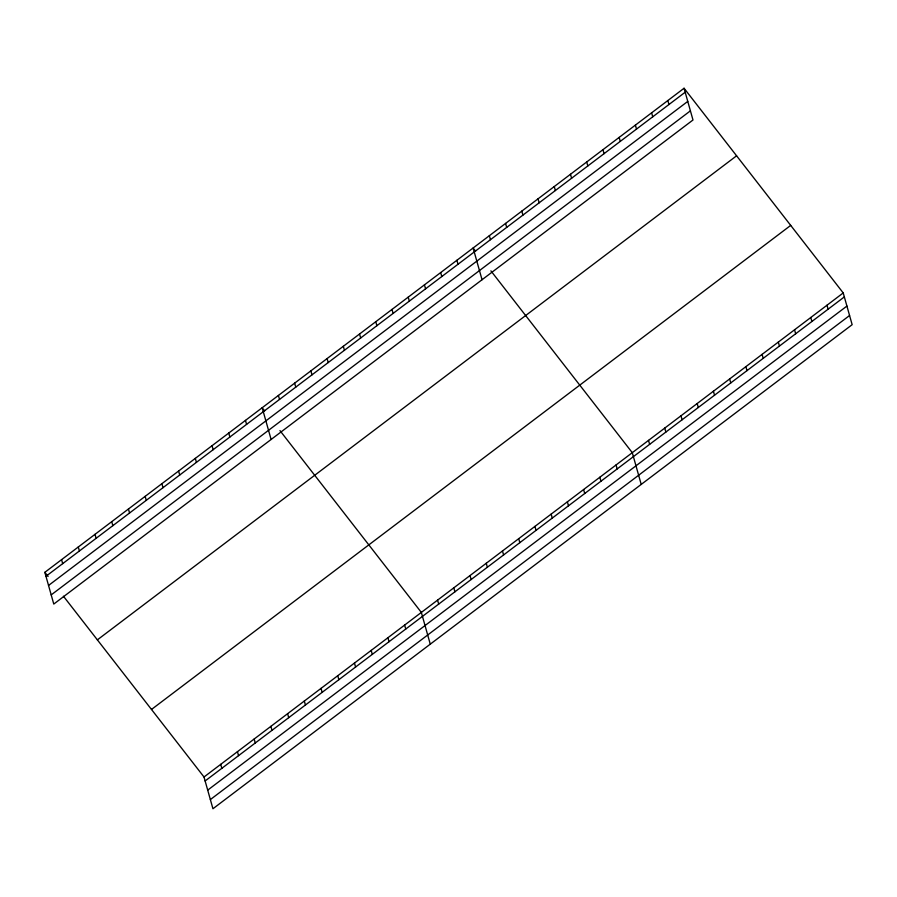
<?xml version="1.0" encoding="UTF-8"?>
<svg xmlns="http://www.w3.org/2000/svg" width="897" height="897" viewBox="0 0 897 897"><rect width="100%" height="100%" fill="white"/><g stroke="black" fill="none" stroke-linecap="round" stroke-linejoin="round"><path stroke-width="1.35" d="M684.063 88.254L692.989 119.996L53.775 604.062L44.85 572.32L684.063 88.254L843.225 292.938L852.15 324.68L212.937 808.746L204.011 777.004L63.44 596.225M45.971 576.3L685.185 92.223M48.539 585.461L687.764 101.395M51.196 594.902L690.41 110.836M97.369 639.864L736.594 155.798M151.492 709.46L790.706 225.394M204.011 777.004L843.225 292.938M205.121 780.973L844.346 296.907M207.7 790.134L846.925 306.068M210.358 799.586L849.571 315.509M475.556 251.115L473.123 247.998L482.048 279.741M490.906 270.86L632.284 452.671L641.209 484.414M264.604 410.86L262.182 407.743L271.107 439.485M279.965 430.605L421.343 612.416L430.268 644.158M44.85 572.32L48.079 576.479M827 305.215L828.122 309.196M810.776 317.504L811.886 321.485M794.551 329.793L795.661 333.762M778.327 342.082L779.437 346.051M762.091 354.371L763.212 358.34M745.867 366.66L746.988 370.629M667.839 100.542L668.96 104.512M729.642 378.949L730.763 382.918M651.614 112.831L652.736 116.801M713.418 391.238L714.528 395.207M635.39 125.12L636.511 129.09M697.193 403.527L698.303 407.496M619.165 137.409L620.276 141.378M680.969 415.816L682.079 419.785M602.941 149.698L604.051 153.667M664.733 428.104L665.854 432.074M586.705 161.987L587.827 165.956M648.509 440.382L649.63 444.363M570.481 174.265L571.602 178.245M554.256 186.554L555.378 190.534M616.06 464.96L617.17 468.929M538.032 198.842L539.153 202.812M599.835 477.249L600.945 481.218M521.807 211.131L522.917 215.101M583.611 489.538L584.721 493.507M505.583 223.42L506.693 227.39M567.375 501.827L568.496 505.796M489.347 235.709L490.468 239.678M551.15 514.116L552.272 518.085M534.926 526.404L536.047 530.374M456.898 260.287L458.019 264.256M518.701 538.693L519.823 542.663M440.674 272.576L441.795 276.545M502.477 550.982L503.587 554.951M424.449 284.865L425.559 288.834M486.252 563.271L487.363 567.24M408.225 297.154L409.335 301.123M470.017 575.56L471.138 579.529M392 309.431L393.11 313.412M453.792 587.838L454.914 591.818M375.765 321.72L376.886 325.701M437.568 600.127L438.689 604.107M359.54 334.009L360.661 337.99M343.316 346.298L344.437 350.267M404.625 625.074L405.747 629.055M327.091 358.587L328.201 362.556M387.908 637.745L389.029 641.714M310.867 370.876L311.977 374.845M371.19 650.403L372.3 654.373M294.642 383.165L295.752 387.134M354.472 663.062L355.582 667.032M278.406 395.454L279.528 399.423M337.754 675.721L338.864 679.691M321.036 688.38L322.146 692.349M245.464 420.401L246.585 424.371M304.318 701.039L305.428 705.008M228.746 433.06L229.867 437.03M287.601 713.698L288.711 717.667M212.028 445.719L213.15 449.689M270.883 726.357L271.993 730.337M195.311 458.378L196.432 462.347M254.165 739.027L255.275 742.996M178.593 471.037L179.714 475.018M237.447 751.686L238.557 755.655M161.875 483.707L162.996 487.676M220.729 764.345L221.839 768.314M145.157 496.366L146.278 500.335M128.439 509.025L129.56 512.994M111.721 521.684L112.843 525.653M95.004 534.343L96.125 538.312M78.286 547.002L79.407 550.971M61.568 559.661L62.689 563.63"/></g></svg>
